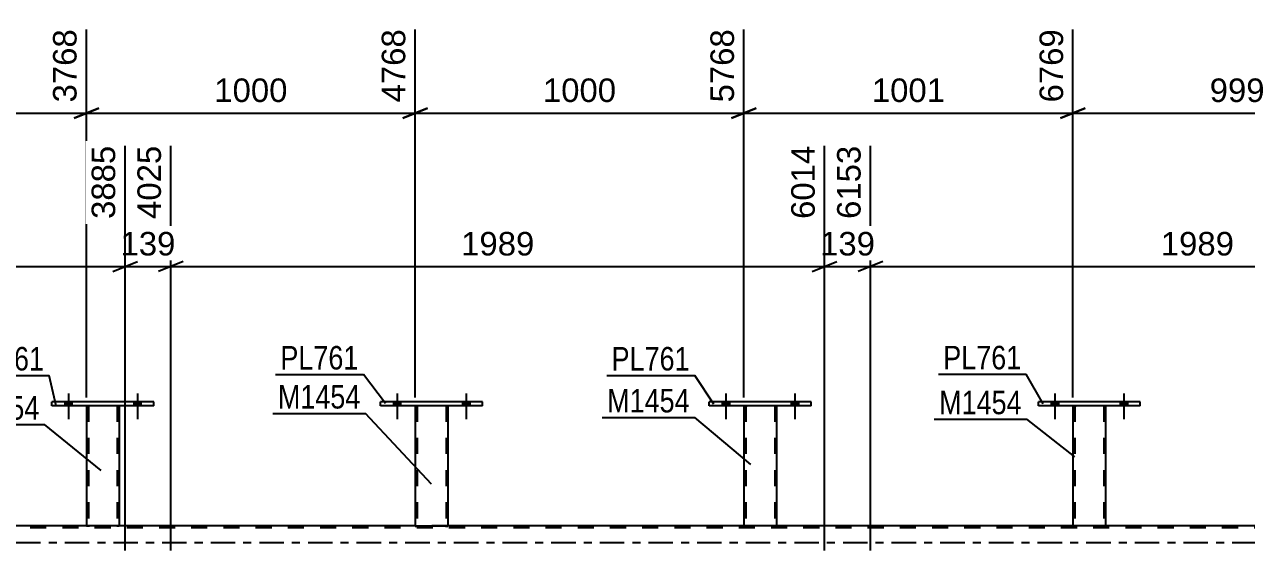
# Model space of a CAD drawing. Header units: millimetres. Extents: x 0 to 841, y 0 to 594.
# Drawn here: x 255.2 to 403.9, y 431.9 to 496 of the extents above; entities that cross this region are included whole.
import ezdxf

# ---------------------------------------------------------------- set-up
doc = ezdxf.new("R2010")
doc.units = ezdxf.units.MM
doc.linetypes.add('DXK_LINE_DOT2', pattern=[3.9198, 1.9599, -1.9599])
doc.linetypes.add('DXK_LINE_DOT3', pattern=[5.9187, 2.979, -0.9799, 0.9799, -0.9799])
doc.styles.add('Arial', font='arial.ttf', dxfattribs={"height": 0.2})
doc.styles.add('Arial Narrow', font='ARIALN.TTF', dxfattribs={"height": 0.2})

# ---------------------------------------------------------------- blocks, each defined once
blk = doc.blocks.new('Part-318895881-3805 - 3783')
at = {"color": 2, "linetype": 'Continuous'}
for p, q in [((342.76, 449.56), (342.76, 434.92)), ((346.76, 434.92), (346.76, 449.56)), ((342.77, 434.92), (342.79, 434.92)), ((342.9, 434.92), (342.79, 434.92)), ((343.05, 434.92), (342.9, 434.92)), ((346.46, 434.92), (343.05, 434.92)), ((346.62, 434.92), (346.46, 434.92)), ((346.72, 434.92), (346.62, 434.92)), ((346.72, 434.92), (346.75, 434.92))]:
    blk.add_line(p, q, dxfattribs=at)
at = {"color": 7, "linetype": 'DXK_LINE_DOT2'}
for p, q in [((342.76, 449.56), (342.76, 449.56)), ((342.76, 449.56), (342.76, 449.56)), ((342.76, 449.56), (342.76, 449.56)), ((342.79, 449.56), (342.76, 449.56)), ((342.76, 449.56), (342.79, 449.56)), ((342.9, 449.56), (342.79, 449.56)), ((342.79, 449.56), (342.9, 449.56)), ((343.05, 449.56), (342.9, 449.56)), ((342.9, 449.56), (343.05, 449.56)), ((343, 449.56), (343, 449.56)), ((343, 449.56), (343, 434.92)), ((343.02, 449.56), (343, 449.56)), ((343, 449.56), (343.02, 449.56)), ((343.07, 449.56), (343.02, 449.56)), ((343.02, 449.56), (343.07, 449.56)), ((346.46, 449.56), (343.05, 449.56)), ((346.46, 449.56), (343.05, 449.56)), ((346.37, 449.56), (343.07, 449.56)), ((343.07, 449.56), (343.15, 449.56)), ((346.45, 449.56), (343.15, 449.56)), ((346.45, 449.56), (346.37, 449.56)), ((346.5, 449.56), (346.45, 449.56)), ((346.45, 449.56), (346.5, 449.56)), ((346.46, 449.56), (346.62, 449.56)), ((346.62, 449.56), (346.46, 449.56)), ((346.52, 449.56), (346.5, 449.56)), ((346.5, 449.56), (346.52, 449.56)), ((346.52, 449.56), (346.52, 449.56)), ((346.52, 449.56), (346.52, 434.92)), ((346.62, 449.56), (346.72, 449.56)), ((346.72, 449.56), (346.62, 449.56)), ((346.72, 449.56), (346.76, 449.56)), ((346.76, 449.56), (346.72, 449.56)), ((346.76, 449.56), (346.76, 449.56)), ((346.76, 449.56), (346.76, 449.56)), ((346.76, 449.56), (346.76, 449.56)), ((342.76, 434.92), (342.76, 434.92)), ((342.76, 434.92), (342.76, 434.92)), ((342.76, 434.92), (342.77, 434.92)), ((342.76, 434.92), (342.79, 434.92)), ((342.79, 434.92), (342.9, 434.92)), ((342.9, 434.92), (343.05, 434.92)), ((343.02, 434.92), (343, 434.92)), ((343, 434.92), (343.02, 434.92)), ((343.07, 434.92), (343.02, 434.92)), ((343.02, 434.92), (343.05, 434.92)), ((346.46, 434.92), (343.05, 434.92)), ((343.05, 434.92), (343.07, 434.92)), ((346.37, 434.92), (343.07, 434.92)), ((343.07, 434.92), (343.15, 434.92)), ((346.5, 434.92), (343.15, 434.92)), ((346.45, 434.92), (346.37, 434.92)), ((346.5, 434.92), (346.45, 434.92)), ((346.46, 434.92), (346.62, 434.92)), ((346.52, 434.92), (346.5, 434.92)), ((346.5, 434.92), (346.52, 434.92)), ((346.62, 434.92), (346.72, 434.92)), ((346.72, 434.92), (346.76, 434.92)), ((346.75, 434.92), (346.76, 434.92)), ((346.76, 434.92), (346.76, 434.92)), ((346.76, 434.92), (346.76, 434.92)), ((346.76, 434.92), (346.76, 434.92))]:
    blk.add_line(p, q, dxfattribs=at)
blk = doc.blocks.new('Bolt-318895881-3861 - 3783')
at = {"linetype": 'Continuous'}
for points in [[(380.17, 449.56), (381.05, 449.56), (381.05, 450.04), (380.17, 450.04)], [(388.57, 449.56), (389.45, 449.56), (389.45, 450.04), (388.57, 450.04)]]:
    blk.add_hatch(color=1, dxfattribs=at).paths.add_polyline_path(points)
at = {"color": 1, "linetype": 'Continuous'}
for p, q in [((380.61, 451.04), (380.61, 447.92)), ((389.01, 451.04), (389.01, 447.92)), ((380.17, 450.04), (380.17, 449.56)), ((381.05, 450.04), (381.05, 449.56)), ((388.57, 450.04), (388.57, 449.56)), ((389.45, 450.04), (389.45, 449.56))]:
    blk.add_line(p, q, dxfattribs=at)
blk = doc.blocks.new('Bolt-318895881-3840 - 3783')
at = {"linetype": 'Continuous'}
for points in [[(300.12, 449.56), (301, 449.56), (301, 450.04), (300.12, 450.04)], [(308.52, 449.56), (309.4, 449.56), (309.4, 450.04), (308.52, 450.04)]]:
    blk.add_hatch(color=1, dxfattribs=at).paths.add_polyline_path(points)
at = {"color": 1, "linetype": 'Continuous'}
for p, q in [((300.56, 451.04), (300.56, 447.92)), ((308.96, 451.04), (308.96, 447.92)), ((300.12, 450.04), (300.12, 449.56)), ((301, 450.04), (301, 449.56)), ((308.52, 450.04), (308.52, 449.56)), ((309.4, 450.04), (309.4, 449.56))]:
    blk.add_line(p, q, dxfattribs=at)
blk = doc.blocks.new('Part-318895881-3924 - 3783')
at = {"color": 2, "linetype": 'Continuous'}
for p, q in [((302.76, 449.56), (302.76, 434.92)), ((306.76, 449.56), (306.76, 434.92)), ((302.77, 434.91), (302.8, 434.91)), ((302.9, 434.91), (302.8, 434.91)), ((303.06, 434.91), (302.9, 434.91)), ((306.47, 434.91), (303.06, 434.91)), ((306.62, 434.91), (306.47, 434.91)), ((306.73, 434.91), (306.62, 434.91)), ((306.73, 434.91), (306.75, 434.91))]:
    blk.add_line(p, q, dxfattribs=at)
at = {"color": 7, "linetype": 'DXK_LINE_DOT2'}
for p, q in [((302.76, 449.56), (302.76, 449.56)), ((302.76, 449.56), (302.76, 449.56)), ((302.76, 449.56), (302.76, 449.56)), ((302.8, 449.56), (302.76, 449.56)), ((302.76, 449.56), (302.8, 449.56)), ((302.9, 449.56), (302.8, 449.56)), ((302.8, 449.56), (302.9, 449.56)), ((303.06, 449.56), (302.9, 449.56)), ((302.9, 449.56), (303.06, 449.56)), ((303, 449.56), (303, 449.56)), ((303, 449.56), (303, 434.91)), ((303.02, 449.56), (303, 449.56)), ((303, 449.56), (303.02, 449.56)), ((303.07, 449.56), (303.02, 449.56)), ((303.02, 449.56), (303.07, 449.56)), ((306.47, 449.56), (303.06, 449.56)), ((306.47, 449.56), (303.06, 449.56)), ((306.38, 449.56), (303.07, 449.56)), ((303.07, 449.56), (303.15, 449.56)), ((306.45, 449.56), (303.15, 449.56)), ((306.45, 449.56), (306.38, 449.56)), ((306.51, 449.56), (306.45, 449.56)), ((306.45, 449.56), (306.51, 449.56)), ((306.47, 449.56), (306.62, 449.56)), ((306.62, 449.56), (306.47, 449.56)), ((306.52, 449.56), (306.51, 449.56)), ((306.51, 449.56), (306.52, 449.56)), ((306.52, 449.56), (306.52, 449.56)), ((306.52, 449.56), (306.52, 434.91)), ((306.62, 449.56), (306.73, 449.56)), ((306.73, 449.56), (306.62, 449.56)), ((306.73, 449.56), (306.76, 449.56)), ((306.76, 449.56), (306.73, 449.56)), ((306.76, 449.56), (306.76, 449.56)), ((306.76, 449.56), (306.76, 449.56)), ((306.76, 449.56), (306.76, 449.56)), ((302.76, 434.92), (302.76, 434.91)), ((302.76, 434.91), (302.76, 434.91)), ((302.76, 434.91), (302.77, 434.91)), ((302.76, 434.91), (302.8, 434.91)), ((302.8, 434.91), (302.9, 434.91)), ((302.9, 434.91), (303.06, 434.91)), ((303.02, 434.91), (303, 434.91)), ((303, 434.91), (303.02, 434.91)), ((303.07, 434.91), (303.02, 434.91)), ((303.02, 434.91), (303.06, 434.91)), ((306.47, 434.91), (303.06, 434.91)), ((303.06, 434.91), (303.07, 434.91)), ((306.38, 434.91), (303.07, 434.91)), ((303.07, 434.91), (303.15, 434.91)), ((306.45, 434.91), (303.15, 434.91)), ((306.45, 434.91), (306.38, 434.91)), ((306.51, 434.91), (306.45, 434.91)), ((306.45, 434.91), (306.51, 434.91)), ((306.47, 434.91), (306.62, 434.91)), ((306.52, 434.91), (306.51, 434.91)), ((306.51, 434.91), (306.52, 434.91)), ((306.62, 434.91), (306.73, 434.91)), ((306.73, 434.91), (306.76, 434.91)), ((306.75, 434.91), (306.76, 434.91)), ((306.76, 434.91), (306.76, 434.92)), ((306.76, 434.92), (306.76, 434.91)), ((306.76, 434.91), (306.76, 434.91))]:
    blk.add_line(p, q, dxfattribs=at)
blk = doc.blocks.new('Part-318895881-3816 - 3783')
at = {"color": 2, "linetype": 'Continuous'}
for p, q in [((298.56, 449.56), (298.56, 450.04)), ((310.96, 450.04), (298.56, 450.04)), ((310.96, 449.56), (298.56, 449.56)), ((310.96, 449.56), (310.96, 450.04))]:
    blk.add_line(p, q, dxfattribs=at)
blk = doc.blocks.new('Part-318895881-3821 - 3783')
at = {"color": 2, "linetype": 'Continuous'}
for p, q in [((262.76, 449.56), (262.76, 434.92)), ((266.76, 449.56), (266.76, 434.92)), ((262.8, 434.92), (262.76, 434.92)), ((262.9, 434.92), (262.8, 434.92)), ((263.06, 434.92), (262.9, 434.92)), ((266.47, 434.92), (263.06, 434.92)), ((266.62, 434.92), (266.47, 434.92)), ((266.73, 434.92), (266.62, 434.92)), ((266.76, 434.92), (266.73, 434.92))]:
    blk.add_line(p, q, dxfattribs=at)
at = {"color": 7, "linetype": 'DXK_LINE_DOT2'}
for p, q in [((262.76, 449.56), (262.76, 449.56)), ((262.76, 449.56), (262.76, 449.56)), ((262.76, 449.56), (262.76, 449.56)), ((262.8, 449.56), (262.76, 449.56)), ((262.76, 449.56), (262.8, 449.56)), ((262.9, 449.56), (262.8, 449.56)), ((262.8, 449.56), (262.9, 449.56)), ((263.06, 449.56), (262.9, 449.56)), ((262.9, 449.56), (263.06, 449.56)), ((263, 449.56), (263, 449.56)), ((263, 449.56), (263, 434.92)), ((263.02, 449.56), (263, 449.56)), ((263, 449.56), (263.02, 449.56)), ((263.07, 449.56), (263.02, 449.56)), ((263.02, 449.56), (263.07, 449.56)), ((266.47, 449.56), (263.06, 449.56)), ((266.47, 449.56), (263.06, 449.56)), ((266.38, 449.56), (263.07, 449.56)), ((263.07, 449.56), (263.15, 449.56)), ((266.45, 449.56), (263.15, 449.56)), ((266.45, 449.56), (266.38, 449.56)), ((266.51, 449.56), (266.45, 449.56)), ((266.45, 449.56), (266.51, 449.56)), ((266.47, 449.56), (266.62, 449.56)), ((266.62, 449.56), (266.47, 449.56)), ((266.52, 449.56), (266.51, 449.56)), ((266.51, 449.56), (266.52, 449.56)), ((266.52, 449.56), (266.52, 449.56)), ((266.52, 449.56), (266.52, 434.92)), ((266.62, 449.56), (266.73, 449.56)), ((266.73, 449.56), (266.62, 449.56)), ((266.73, 449.56), (266.76, 449.56)), ((266.76, 449.56), (266.73, 449.56)), ((266.76, 449.56), (266.76, 449.56)), ((266.76, 449.56), (266.76, 449.56)), ((266.76, 449.56), (266.76, 449.56)), ((262.76, 434.92), (262.8, 434.92)), ((262.8, 434.92), (262.9, 434.92)), ((262.9, 434.92), (263.06, 434.92)), ((263.02, 434.92), (263, 434.92)), ((263, 434.92), (263.02, 434.92)), ((263.07, 434.92), (263.02, 434.92)), ((263.02, 434.92), (263.07, 434.92)), ((266.47, 434.92), (263.06, 434.92)), ((266.38, 434.92), (263.07, 434.92)), ((263.07, 434.92), (263.15, 434.92)), ((266.51, 434.92), (263.15, 434.92)), ((266.45, 434.92), (266.38, 434.92)), ((266.51, 434.92), (266.45, 434.92)), ((266.47, 434.92), (266.62, 434.92)), ((266.52, 434.92), (266.51, 434.92)), ((266.51, 434.92), (266.52, 434.92)), ((266.62, 434.92), (266.73, 434.92)), ((266.73, 434.92), (266.76, 434.92))]:
    blk.add_line(p, q, dxfattribs=at)
blk = doc.blocks.new('Part-318895881-3826 - 3783')
at = {"color": 2, "linetype": 'Continuous'}
for p, q in [((258.56, 449.56), (258.56, 450.04)), ((270.96, 450.04), (258.56, 450.04)), ((270.96, 449.56), (258.56, 449.56)), ((270.96, 449.56), (270.96, 450.04))]:
    blk.add_line(p, q, dxfattribs=at)
blk = doc.blocks.new('Bolt-318895881-3839 - 3783')
at = {"linetype": 'Continuous'}
for points in [[(300.12, 449.56), (301, 449.56), (301, 450.04), (300.12, 450.04)], [(308.52, 449.56), (309.4, 449.56), (309.4, 450.04), (308.52, 450.04)]]:
    blk.add_hatch(color=1, dxfattribs=at).paths.add_polyline_path(points)
at = {"color": 1, "linetype": 'Continuous'}
for p, q in [((300.56, 451.04), (300.56, 447.92)), ((308.96, 451.04), (308.96, 447.92)), ((300.12, 450.04), (300.12, 449.56)), ((301, 450.04), (301, 449.56)), ((308.52, 450.04), (308.52, 449.56)), ((309.4, 450.04), (309.4, 449.56))]:
    blk.add_line(p, q, dxfattribs=at)
blk = doc.blocks.new('Bolt-318895881-3841 - 3783')
at = {"linetype": 'Continuous'}
for points in [[(260.12, 449.56), (261, 449.56), (261, 450.04), (260.12, 450.04)], [(268.52, 449.56), (269.4, 449.56), (269.4, 450.04), (268.52, 450.04)]]:
    blk.add_hatch(color=1, dxfattribs=at).paths.add_polyline_path(points)
at = {"color": 1, "linetype": 'Continuous'}
for p, q in [((260.56, 451.04), (260.56, 447.92)), ((268.96, 451.04), (268.96, 447.92)), ((260.12, 450.04), (260.12, 449.56)), ((261, 450.04), (261, 449.56)), ((268.52, 450.04), (268.52, 449.56)), ((269.4, 450.04), (269.4, 449.56))]:
    blk.add_line(p, q, dxfattribs=at)
blk = doc.blocks.new('Bolt-318895881-3868 - 3783')
at = {"linetype": 'Continuous'}
for points in [[(260.12, 449.56), (261, 449.56), (261, 450.04), (260.12, 450.04)], [(268.52, 449.56), (269.4, 449.56), (269.4, 450.04), (268.52, 450.04)]]:
    blk.add_hatch(color=1, dxfattribs=at).paths.add_polyline_path(points)
at = {"color": 1, "linetype": 'Continuous'}
for p, q in [((260.56, 451.04), (260.56, 447.92)), ((268.96, 451.04), (268.96, 447.92)), ((260.12, 450.04), (260.12, 449.56)), ((261, 450.04), (261, 449.56)), ((268.52, 450.04), (268.52, 449.56)), ((269.4, 450.04), (269.4, 449.56))]:
    blk.add_line(p, q, dxfattribs=at)
blk = doc.blocks.new('Part-318895881-3908 - 3783')
at = {"color": 7, "linetype": 'DXK_LINE_DOT2'}
for p, q in [((728.25, 434.68), (129.92, 434.68)), ((266.76, 434.92), (262.76, 434.92)), ((306.76, 434.92), (302.76, 434.92)), ((346.76, 434.92), (342.76, 434.92)), ((386.81, 434.92), (382.81, 434.92))]:
    blk.add_line(p, q, dxfattribs=at)
at = {"color": 2, "linetype": 'Continuous'}
for p, q in [((262.76, 434.92), (226.76, 434.92)), ((302.76, 434.92), (266.76, 434.92)), ((342.76, 434.92), (306.76, 434.92)), ((382.81, 434.92), (346.76, 434.92)), ((422.76, 434.92), (386.81, 434.92))]:
    blk.add_line(p, q, dxfattribs=at)
at = {"color": 7, "linetype": 'DXK_LINE_DOT3'}
blk.add_line((129.92, 432.92), (728.25, 432.92), dxfattribs=at)
blk = doc.blocks.new('Bolt-318895881-4048 - 3783')
at = {"linetype": 'Continuous'}
for points in [[(380.17, 449.56), (381.05, 449.56), (381.05, 450.04), (380.17, 450.04)], [(388.57, 449.56), (389.45, 449.56), (389.45, 450.04), (388.57, 450.04)]]:
    blk.add_hatch(color=1, dxfattribs=at).paths.add_polyline_path(points)
at = {"color": 1, "linetype": 'Continuous'}
for p, q in [((380.61, 451.04), (380.61, 447.92)), ((389.01, 451.04), (389.01, 447.92)), ((380.17, 450.04), (380.17, 449.56)), ((381.05, 450.04), (381.05, 449.56)), ((388.57, 450.04), (388.57, 449.56)), ((389.45, 450.04), (389.45, 449.56))]:
    blk.add_line(p, q, dxfattribs=at)
blk = doc.blocks.new('Part-318895881-4068 - 3783')
at = {"color": 2, "linetype": 'Continuous'}
for p, q in [((382.81, 449.56), (382.81, 434.92)), ((386.81, 434.92), (386.81, 449.56)), ((382.82, 434.92), (382.85, 434.92)), ((382.95, 434.92), (382.85, 434.92)), ((383.11, 434.92), (382.95, 434.92)), ((386.52, 434.92), (383.11, 434.92)), ((386.67, 434.92), (386.52, 434.92)), ((386.78, 434.92), (386.67, 434.92)), ((386.78, 434.92), (386.8, 434.92))]:
    blk.add_line(p, q, dxfattribs=at)
at = {"color": 7, "linetype": 'DXK_LINE_DOT2'}
for p, q in [((382.81, 449.56), (382.81, 449.56)), ((382.81, 449.56), (382.81, 449.56)), ((382.81, 449.56), (382.81, 449.56)), ((382.85, 449.56), (382.81, 449.56)), ((382.81, 449.56), (382.85, 449.56)), ((382.95, 449.56), (382.85, 449.56)), ((382.85, 449.56), (382.95, 449.56)), ((383.11, 449.56), (382.95, 449.56)), ((382.95, 449.56), (383.11, 449.56)), ((383.05, 449.56), (383.05, 449.56)), ((383.05, 449.56), (383.05, 434.92)), ((383.07, 449.56), (383.05, 449.56)), ((383.05, 449.56), (383.07, 449.56)), ((383.12, 449.56), (383.07, 449.56)), ((383.07, 449.56), (383.12, 449.56)), ((386.52, 449.56), (383.11, 449.56)), ((386.52, 449.56), (383.11, 449.56)), ((386.42, 449.56), (383.12, 449.56)), ((383.12, 449.56), (383.2, 449.56)), ((386.5, 449.56), (383.2, 449.56)), ((386.5, 449.56), (386.42, 449.56)), ((386.55, 449.56), (386.5, 449.56)), ((386.5, 449.56), (386.55, 449.56)), ((386.52, 449.56), (386.67, 449.56)), ((386.67, 449.56), (386.52, 449.56)), ((386.57, 449.56), (386.55, 449.56)), ((386.55, 449.56), (386.57, 449.56)), ((386.57, 449.56), (386.57, 449.56)), ((386.57, 449.56), (386.57, 434.92)), ((386.67, 449.56), (386.78, 449.56)), ((386.78, 449.56), (386.67, 449.56)), ((386.78, 449.56), (386.81, 449.56)), ((386.81, 449.56), (386.78, 449.56)), ((386.81, 449.56), (386.81, 449.56)), ((386.81, 449.56), (386.81, 449.56)), ((386.81, 449.56), (386.81, 449.56)), ((382.81, 434.92), (382.81, 434.92)), ((382.81, 434.92), (382.81, 434.92)), ((382.81, 434.92), (382.82, 434.92)), ((382.81, 434.92), (382.85, 434.92)), ((382.85, 434.92), (382.95, 434.92)), ((382.95, 434.92), (383.11, 434.92)), ((383.07, 434.92), (383.05, 434.92)), ((383.05, 434.92), (383.07, 434.92)), ((383.12, 434.92), (383.07, 434.92)), ((383.07, 434.92), (383.11, 434.92)), ((386.52, 434.92), (383.11, 434.92)), ((383.11, 434.92), (383.12, 434.92)), ((386.42, 434.92), (383.12, 434.92)), ((383.12, 434.92), (383.2, 434.92)), ((386.55, 434.92), (383.2, 434.92)), ((386.5, 434.92), (386.42, 434.92)), ((386.55, 434.92), (386.5, 434.92)), ((386.52, 434.92), (386.67, 434.92)), ((386.57, 434.92), (386.55, 434.92)), ((386.55, 434.92), (386.57, 434.92)), ((386.67, 434.92), (386.78, 434.92)), ((386.78, 434.92), (386.81, 434.92)), ((386.8, 434.92), (386.81, 434.92)), ((386.81, 434.92), (386.81, 434.92)), ((386.81, 434.92), (386.81, 434.92)), ((386.81, 434.92), (386.81, 434.92))]:
    blk.add_line(p, q, dxfattribs=at)
blk = doc.blocks.new('Bolt-318895881-4155 - 3783')
at = {"linetype": 'Continuous'}
for points in [[(340.12, 449.56), (341, 449.56), (341, 450.04), (340.12, 450.04)], [(348.52, 449.56), (349.4, 449.56), (349.4, 450.04), (348.52, 450.04)]]:
    blk.add_hatch(color=1, dxfattribs=at).paths.add_polyline_path(points)
at = {"color": 1, "linetype": 'Continuous'}
for p, q in [((340.56, 451.04), (340.56, 447.92)), ((348.96, 451.04), (348.96, 447.92)), ((340.12, 450.04), (340.12, 449.56)), ((341, 450.04), (341, 449.56)), ((348.52, 450.04), (348.52, 449.56)), ((349.4, 450.04), (349.4, 449.56))]:
    blk.add_line(p, q, dxfattribs=at)
blk = doc.blocks.new('Bolt-318895881-4172 - 3783')
at = {"linetype": 'Continuous'}
for points in [[(340.12, 449.56), (341, 449.56), (341, 450.04), (340.12, 450.04)], [(348.52, 449.56), (349.4, 449.56), (349.4, 450.04), (348.52, 450.04)]]:
    blk.add_hatch(color=1, dxfattribs=at).paths.add_polyline_path(points)
at = {"color": 1, "linetype": 'Continuous'}
for p, q in [((340.56, 451.04), (340.56, 447.92)), ((348.96, 451.04), (348.96, 447.92)), ((340.12, 450.04), (340.12, 449.56)), ((341, 450.04), (341, 449.56)), ((348.52, 450.04), (348.52, 449.56)), ((349.4, 450.04), (349.4, 449.56))]:
    blk.add_line(p, q, dxfattribs=at)
blk = doc.blocks.new('Part-318895881-4203 - 3783')
at = {"color": 2, "linetype": 'Continuous'}
for p, q in [((378.61, 449.56), (378.61, 450.04)), ((391.01, 450.04), (378.61, 450.04)), ((391.01, 449.56), (378.61, 449.56)), ((391.01, 449.56), (391.01, 450.04))]:
    blk.add_line(p, q, dxfattribs=at)
blk = doc.blocks.new('Part-318895881-4213 - 3783')
at = {"color": 2, "linetype": 'Continuous'}
for p, q in [((338.56, 449.56), (338.56, 450.04)), ((350.96, 450.04), (338.56, 450.04)), ((350.96, 449.56), (338.56, 449.56)), ((350.96, 449.56), (350.96, 450.04))]:
    blk.add_line(p, q, dxfattribs=at)
blk = doc.blocks.new('StraightDimension-318895881-13704 - 3783')
at = {"color": 7, "linetype": 'Continuous'}
for p, q in [((262.76, 450.56), (262.76, 495.36)), ((302.76, 450.56), (302.76, 495.36)), ((264.26, 485.77), (261.26, 484.57)), ((262.76, 485.17), (302.76, 485.17)), ((301.26, 484.57), (304.26, 485.77))]:
    blk.add_line(p, q, dxfattribs=at)
at = {"color": 0}
blk.add_wipeout([(287.81, 485.92), (287.81, 490.12), (277.72, 490.12), (277.72, 485.92)], dxfattribs=at)
at = {"color": 3, "style": 'Arial'}
blk.add_text('1000', height=2.865, dxfattribs=at).set_placement((278.32, 486.52))
at = {"color": 0, "linetype": 'Continuous'}
blk.add_wipeout([(302.16, 495.96), (297.96, 495.96), (297.96, 485.87), (302.16, 485.87)], dxfattribs=at)
at = {"color": 3, "linetype": 'Continuous', "style": 'Arial'}
blk.add_text('4768', height=2.865, rotation=90.0002, dxfattribs=at).set_placement((301.56, 486.47))
blk = doc.blocks.new('StraightDimension-318895881-13705 - 3783')
at = {"color": 7, "linetype": 'Continuous'}
for p, q in [((222.76, 450.56), (222.76, 495.36)), ((262.76, 450.56), (262.76, 495.36)), ((224.26, 485.77), (221.26, 484.57)), ((222.76, 485.17), (262.76, 485.17)), ((261.26, 484.57), (264.26, 485.77))]:
    blk.add_line(p, q, dxfattribs=at)
at = {"color": 0}
blk.add_wipeout([(247.81, 485.92), (247.81, 490.12), (237.71, 490.12), (237.71, 485.92)], dxfattribs=at)
at = {"color": 3, "style": 'Arial'}
blk.add_text('1000', height=2.865, dxfattribs=at).set_placement((238.31, 486.52))
at = {"color": 0, "linetype": 'Continuous'}
blk.add_wipeout([(262.16, 495.96), (257.96, 495.96), (257.96, 485.87), (262.16, 485.87)], dxfattribs=at)
at = {"color": 3, "linetype": 'Continuous', "style": 'Arial'}
blk.add_text('3768', height=2.865, rotation=90.0002, dxfattribs=at).set_placement((261.56, 486.47))
blk = doc.blocks.new('StraightDimension-318895881-13360 - 3783')
at = {"color": 7, "linetype": 'Continuous'}
for p, q in [((358.17, 431.92), (358.17, 481.19)), ((437.73, 431.92), (437.73, 481.19)), ((359.67, 467.09), (356.67, 465.89)), ((436.23, 465.89), (439.23, 467.09)), ((358.17, 466.49), (437.73, 466.49))]:
    blk.add_line(p, q, dxfattribs=at)
at = {"color": 0}
blk.add_wipeout([(402.99, 467.24), (402.99, 471.44), (392.9, 471.44), (392.9, 467.24)], dxfattribs=at)
at = {"color": 3, "style": 'Arial'}
blk.add_text('1989', height=2.865, dxfattribs=at).set_placement((393.5, 467.84))
at = {"color": 0, "linetype": 'Continuous'}
blk.add_wipeout([(437.13, 481.79), (432.93, 481.79), (432.93, 471.69), (437.13, 471.69)], dxfattribs=at)
at = {"color": 3, "linetype": 'Continuous', "style": 'Arial'}
blk.add_text('8142', height=2.865, rotation=90.0002, dxfattribs=at).set_placement((436.53, 472.29))
blk = doc.blocks.new('StraightDimension-318895881-13361 - 3783')
at = {"color": 7, "linetype": 'Continuous'}
for p, q in [((352.59, 431.92), (352.59, 481.19)), ((358.17, 431.92), (358.17, 481.19)), ((351.09, 465.89), (354.09, 467.09)), ((359.67, 467.09), (356.67, 465.89)), ((352.59, 466.49), (358.17, 466.49))]:
    blk.add_line(p, q, dxfattribs=at)
at = {"color": 0}
blk.add_wipeout([(359.31, 467.24), (359.31, 471.44), (351.44, 471.44), (351.44, 467.24)], dxfattribs=at)
at = {"color": 3, "style": 'Arial'}
blk.add_text('139', height=2.865, dxfattribs=at).set_placement((352.04, 467.84))
at = {"color": 0, "linetype": 'Continuous'}
blk.add_wipeout([(357.57, 481.79), (353.37, 481.79), (353.37, 471.69), (357.57, 471.69)], dxfattribs=at)
at = {"color": 3, "linetype": 'Continuous', "style": 'Arial'}
blk.add_text('6153', height=2.865, rotation=90.0002, dxfattribs=at).set_placement((356.97, 472.29))
blk = doc.blocks.new('StraightDimension-318895881-13362 - 3783')
at = {"color": 7, "linetype": 'Continuous'}
for p, q in [((273.03, 431.92), (273.03, 481.19)), ((352.59, 431.92), (352.59, 481.19)), ((274.53, 467.09), (271.53, 465.89)), ((351.09, 465.89), (354.09, 467.09)), ((273.03, 466.49), (352.59, 466.49))]:
    blk.add_line(p, q, dxfattribs=at)
at = {"color": 0}
blk.add_wipeout([(317.86, 467.24), (317.86, 471.44), (307.76, 471.44), (307.76, 467.24)], dxfattribs=at)
at = {"color": 3, "style": 'Arial'}
blk.add_text('1989', height=2.865, dxfattribs=at).set_placement((308.36, 467.84))
at = {"color": 0, "linetype": 'Continuous'}
blk.add_wipeout([(351.99, 481.79), (347.79, 481.79), (347.79, 471.69), (351.99, 471.69)], dxfattribs=at)
at = {"color": 3, "linetype": 'Continuous', "style": 'Arial'}
blk.add_text('6014', height=2.865, rotation=90.0002, dxfattribs=at).set_placement((351.39, 472.29))
blk = doc.blocks.new('StraightDimension-318895881-13363 - 3783')
at = {"color": 7, "linetype": 'Continuous'}
for p, q in [((267.46, 431.92), (267.46, 481.19)), ((273.03, 431.92), (273.03, 481.19)), ((265.96, 465.89), (268.96, 467.09)), ((274.53, 467.09), (271.53, 465.89)), ((267.46, 466.49), (273.03, 466.49))]:
    blk.add_line(p, q, dxfattribs=at)
at = {"color": 0}
blk.add_wipeout([(274.18, 467.24), (274.18, 471.44), (266.31, 471.44), (266.31, 467.24)], dxfattribs=at)
at = {"color": 3, "style": 'Arial'}
blk.add_text('139', height=2.865, dxfattribs=at).set_placement((266.91, 467.84))
at = {"color": 0, "linetype": 'Continuous'}
blk.add_wipeout([(272.43, 481.79), (268.23, 481.79), (268.23, 471.69), (272.43, 471.69)], dxfattribs=at)
at = {"color": 3, "linetype": 'Continuous', "style": 'Arial'}
blk.add_text('4025', height=2.865, rotation=90.0002, dxfattribs=at).set_placement((271.83, 472.29))
blk = doc.blocks.new('StraightDimension-318895881-13364 - 3783')
at = {"color": 7, "linetype": 'Continuous'}
for p, q in [((187.9, 431.92), (187.9, 481.19)), ((267.46, 431.92), (267.46, 481.19)), ((189.4, 467.09), (186.4, 465.89)), ((265.96, 465.89), (268.96, 467.09)), ((187.9, 466.49), (267.46, 466.49))]:
    blk.add_line(p, q, dxfattribs=at)
at = {"color": 0}
blk.add_wipeout([(232.72, 467.24), (232.72, 471.44), (222.63, 471.44), (222.63, 467.24)], dxfattribs=at)
at = {"color": 3, "style": 'Arial'}
blk.add_text('1989', height=2.865, dxfattribs=at).set_placement((223.23, 467.84))
at = {"color": 0, "linetype": 'Continuous'}
blk.add_wipeout([(266.86, 481.79), (262.66, 481.79), (262.66, 471.69), (266.86, 471.69)], dxfattribs=at)
at = {"color": 3, "linetype": 'Continuous', "style": 'Arial'}
blk.add_text('3885', height=2.865, rotation=90.0002, dxfattribs=at).set_placement((266.26, 472.29))
blk = doc.blocks.new('StraightDimension-318895881-13701 - 3783')
at = {"color": 7, "linetype": 'Continuous'}
for p, q in [((382.81, 450.56), (382.81, 495.36)), ((422.76, 450.56), (422.76, 495.36)), ((384.31, 485.77), (381.31, 484.57)), ((382.81, 485.17), (422.76, 485.17)), ((421.26, 484.57), (424.26, 485.77))]:
    blk.add_line(p, q, dxfattribs=at)
at = {"color": 0}
blk.add_wipeout([(406.72, 485.92), (406.72, 490.12), (398.85, 490.12), (398.85, 485.92)], dxfattribs=at)
at = {"color": 3, "style": 'Arial'}
blk.add_text('999', height=2.865, dxfattribs=at).set_placement((399.45, 486.52))
at = {"color": 0, "linetype": 'Continuous'}
blk.add_wipeout([(422.16, 495.96), (417.96, 495.96), (417.96, 485.87), (422.16, 485.87)], dxfattribs=at)
at = {"color": 3, "linetype": 'Continuous', "style": 'Arial'}
blk.add_text('7768', height=2.865, rotation=90.0002, dxfattribs=at).set_placement((421.56, 486.47))
blk = doc.blocks.new('StraightDimension-318895881-13702 - 3783')
at = {"color": 7, "linetype": 'Continuous'}
for p, q in [((342.76, 450.56), (342.76, 495.36)), ((382.81, 450.56), (382.81, 495.36)), ((344.26, 485.77), (341.26, 484.57)), ((342.76, 485.17), (382.81, 485.17)), ((381.31, 484.57), (384.31, 485.77))]:
    blk.add_line(p, q, dxfattribs=at)
at = {"color": 0}
blk.add_wipeout([(367.83, 485.92), (367.83, 490.12), (357.74, 490.12), (357.74, 485.92)], dxfattribs=at)
at = {"color": 3, "style": 'Arial'}
blk.add_text('1001', height=2.865, dxfattribs=at).set_placement((358.34, 486.52))
at = {"color": 0, "linetype": 'Continuous'}
blk.add_wipeout([(382.21, 495.96), (378.01, 495.96), (378.01, 485.87), (382.21, 485.87)], dxfattribs=at)
at = {"color": 3, "linetype": 'Continuous', "style": 'Arial'}
blk.add_text('6769', height=2.865, rotation=90.0002, dxfattribs=at).set_placement((381.61, 486.47))
blk = doc.blocks.new('StraightDimension-318895881-13703 - 3783')
at = {"color": 7, "linetype": 'Continuous'}
for p, q in [((302.76, 450.56), (302.76, 495.36)), ((342.76, 450.56), (342.76, 495.36)), ((304.26, 485.77), (301.26, 484.57)), ((302.76, 485.17), (342.76, 485.17)), ((341.26, 484.57), (344.26, 485.77))]:
    blk.add_line(p, q, dxfattribs=at)
at = {"color": 0}
blk.add_wipeout([(327.81, 485.92), (327.81, 490.12), (317.71, 490.12), (317.71, 485.92)], dxfattribs=at)
at = {"color": 3, "style": 'Arial'}
blk.add_text('1000', height=2.865, dxfattribs=at).set_placement((318.31, 486.52))
at = {"color": 0, "linetype": 'Continuous'}
blk.add_wipeout([(342.16, 495.96), (337.96, 495.96), (337.96, 485.87), (342.16, 485.87)], dxfattribs=at)
at = {"color": 3, "linetype": 'Continuous', "style": 'Arial'}
blk.add_text('5768', height=2.865, rotation=90.0002, dxfattribs=at).set_placement((341.56, 486.47))
blk = doc.blocks.new('Mark-318895881-3801 - 3783')
at = {"color": 0}
blk.add_wipeout([(336.18, 448.74), (336.18, 451.74), (326.13, 451.74), (326.13, 448.74)], dxfattribs=at)
blk.add_wipeout([(336.18, 448.74), (336.18, 451.74), (326.13, 451.74), (326.13, 448.74)], dxfattribs=at)
at = {"color": 30, "linetype": 'Continuous'}
for p in [(325.53, 448.14), (343.63, 442.41)]:
    blk.add_line(p, (336.78, 448.14), dxfattribs=at)
at = {"color": 3, "style": 'Arial Narrow'}
blk.add_text('M1454', height=2.863, dxfattribs=at).set_placement((326.13, 448.74))
blk = doc.blocks.new('Mark-318895881-3817 - 3783')
at = {"color": 0}
blk.add_wipeout([(257.05, 447.86), (257.05, 450.86), (247, 450.86), (247, 447.86)], dxfattribs=at)
blk.add_wipeout([(257.05, 447.86), (257.05, 450.86), (247, 450.86), (247, 447.86)], dxfattribs=at)
at = {"color": 30, "linetype": 'Continuous'}
for p in [(246.4, 447.26), (264.54, 441.67)]:
    blk.add_line(p, (257.65, 447.26), dxfattribs=at)
at = {"color": 3, "style": 'Arial Narrow'}
blk.add_text('M1454', height=2.863, dxfattribs=at).set_placement((247, 447.86))
blk = doc.blocks.new('Mark-318895881-4199 - 3783')
at = {"color": 0}
blk.add_wipeout([(376.53, 453.98), (376.53, 456.98), (367.03, 456.98), (367.03, 453.98)], dxfattribs=at)
blk.add_wipeout([(376.53, 453.98), (376.53, 456.98), (367.03, 456.98), (367.03, 453.98)], dxfattribs=at)
at = {"color": 30, "linetype": 'Continuous'}
for p in [(366.43, 453.38), (379.18, 449.79)]:
    blk.add_line(p, (377.13, 453.38), dxfattribs=at)
at = {"color": 3, "style": 'Arial Narrow'}
blk.add_text('PL761', height=2.863, dxfattribs=at).set_placement((367.03, 453.98))
blk = doc.blocks.new('Mark-318895881-3812 - 3783')
at = {"color": 0}
blk.add_wipeout([(295.87, 453.96), (295.87, 456.96), (286.37, 456.96), (286.37, 453.96)], dxfattribs=at)
blk.add_wipeout([(295.87, 453.96), (295.87, 456.96), (286.37, 456.96), (286.37, 453.96)], dxfattribs=at)
at = {"color": 30, "linetype": 'Continuous'}
for p in [(285.77, 453.36), (299.16, 449.82)]:
    blk.add_line(p, (296.47, 453.36), dxfattribs=at)
at = {"color": 3, "style": 'Arial Narrow'}
blk.add_text('PL761', height=2.863, dxfattribs=at).set_placement((286.37, 453.96))
blk = doc.blocks.new('Mark-318895881-3822 - 3783')
at = {"color": 0}
blk.add_wipeout([(257.61, 453.84), (257.61, 456.84), (248.11, 456.84), (248.11, 453.84)], dxfattribs=at)
blk.add_wipeout([(257.61, 453.84), (257.61, 456.84), (248.11, 456.84), (248.11, 453.84)], dxfattribs=at)
at = {"color": 30, "linetype": 'Continuous'}
for p in [(247.51, 453.24), (259.06, 449.56)]:
    blk.add_line(p, (258.21, 453.24), dxfattribs=at)
at = {"color": 3, "style": 'Arial Narrow'}
blk.add_text('PL761', height=2.863, dxfattribs=at).set_placement((248.11, 453.84))
blk = doc.blocks.new('Mark-318895881-3920 - 3783')
at = {"color": 0}
blk.add_wipeout([(296.12, 449.21), (296.12, 452.21), (286.06, 452.21), (286.06, 449.21)], dxfattribs=at)
blk.add_wipeout([(296.12, 449.21), (296.12, 452.21), (286.06, 452.21), (286.06, 449.21)], dxfattribs=at)
at = {"color": 30, "linetype": 'Continuous'}
for p in [(285.46, 448.61), (304.77, 440.02)]:
    blk.add_line(p, (296.72, 448.61), dxfattribs=at)
at = {"color": 3, "style": 'Arial Narrow'}
blk.add_text('M1454', height=2.863, dxfattribs=at).set_placement((286.06, 449.21))
blk = doc.blocks.new('Mark-318895881-4064 - 3783')
at = {"color": 0}
blk.add_wipeout([(376.58, 448.52), (376.58, 451.52), (366.53, 451.52), (366.53, 448.52)], dxfattribs=at)
blk.add_wipeout([(376.58, 448.52), (376.58, 451.52), (366.53, 451.52), (366.53, 448.52)], dxfattribs=at)
at = {"color": 30, "linetype": 'Continuous'}
for p in [(365.93, 447.92), (383.04, 443.35)]:
    blk.add_line(p, (377.18, 447.92), dxfattribs=at)
at = {"color": 3, "style": 'Arial Narrow'}
blk.add_text('M1454', height=2.863, dxfattribs=at).set_placement((366.53, 448.52))
blk = doc.blocks.new('Mark-318895881-4209 - 3783')
at = {"color": 0}
blk.add_wipeout([(336.18, 453.84), (336.18, 456.84), (326.67, 456.84), (326.67, 453.84)], dxfattribs=at)
blk.add_wipeout([(336.18, 453.84), (336.18, 456.84), (326.67, 456.84), (326.67, 453.84)], dxfattribs=at)
at = {"color": 30, "linetype": 'Continuous'}
for p in [(326.07, 453.24), (339.12, 449.76)]:
    blk.add_line(p, (336.78, 453.24), dxfattribs=at)
at = {"color": 3, "style": 'Arial Narrow'}
blk.add_text('PL761', height=2.863, dxfattribs=at).set_placement((326.67, 453.84))

msp = doc.modelspace()

# ---------------------------------------------------------------- block references
for name in ['Bolt-318895881-3841 - 3783', 'Bolt-318895881-3868 - 3783', 'Bolt-318895881-3840 - 3783', 'Bolt-318895881-3839 - 3783', 'Bolt-318895881-4155 - 3783', 'Bolt-318895881-4172 - 3783', 'Bolt-318895881-3861 - 3783', 'Bolt-318895881-4048 - 3783', 'Part-318895881-3826 - 3783', 'Part-318895881-3821 - 3783', 'Part-318895881-3816 - 3783', 'Part-318895881-3924 - 3783', 'Part-318895881-4213 - 3783', 'Part-318895881-3805 - 3783', 'Part-318895881-4203 - 3783', 'Part-318895881-4068 - 3783', 'Part-318895881-3908 - 3783']:
    msp.add_blockref(name, (0, 0))

# ---------------------------------------------------------------- next in the draw order: block references
for name in ['StraightDimension-318895881-13704 - 3783', 'StraightDimension-318895881-13360 - 3783']:
    msp.add_blockref(name, (0, 0))

# ---------------------------------------------------------------- next in the draw order: block references
for name in ['StraightDimension-318895881-13705 - 3783', 'StraightDimension-318895881-13701 - 3783', 'StraightDimension-318895881-13361 - 3783']:
    msp.add_blockref(name, (0, 0))

# ---------------------------------------------------------------- next in the draw order: block references
msp.add_blockref('StraightDimension-318895881-13362 - 3783', (0, 0))

# ---------------------------------------------------------------- next in the draw order: block references
for name in ['StraightDimension-318895881-13702 - 3783', 'StraightDimension-318895881-13363 - 3783', 'Mark-318895881-3812 - 3783']:
    msp.add_blockref(name, (0, 0))

# ---------------------------------------------------------------- next in the draw order: block references
for name in ['StraightDimension-318895881-13703 - 3783', 'StraightDimension-318895881-13364 - 3783', 'Mark-318895881-4199 - 3783']:
    msp.add_blockref(name, (0, 0))

# ---------------------------------------------------------------- next in the draw order: block references
for name in ['Mark-318895881-3920 - 3783', 'Mark-318895881-3817 - 3783', 'Mark-318895881-3801 - 3783', 'Mark-318895881-4064 - 3783']:
    msp.add_blockref(name, (0, 0))

# ---------------------------------------------------------------- next in the draw order: block references
for name in ['Mark-318895881-3822 - 3783', 'Mark-318895881-4209 - 3783']:
    msp.add_blockref(name, (0, 0))

doc.saveas('drawing.dxf')
